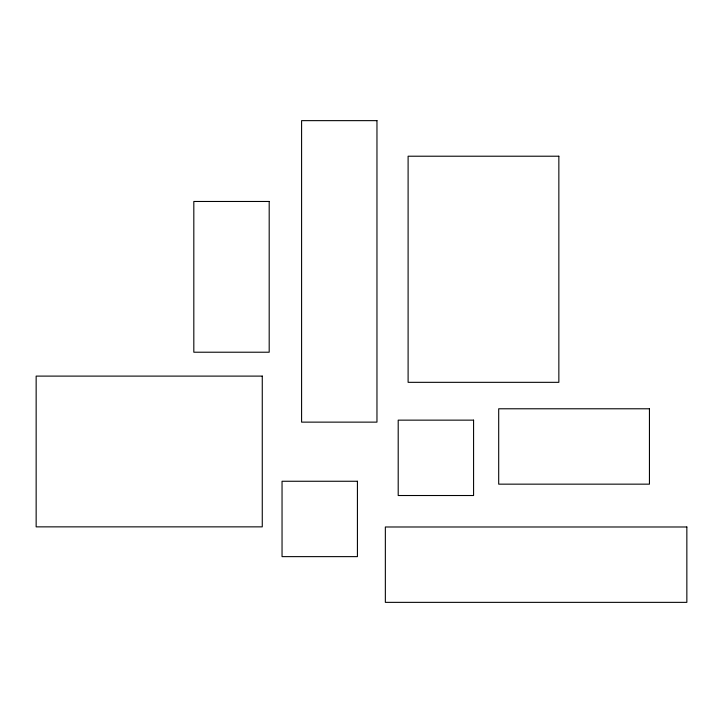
<?xml version="1.0" encoding="UTF-8"?>
<svg xmlns="http://www.w3.org/2000/svg" width="723" height="723" viewBox="0 0 723 723"><rect width="100%" height="100%" fill="white"/><g stroke="black" fill="none" stroke-linecap="round" stroke-linejoin="round"><path stroke-width="1.08" d="M376.963 120.642L301.59 120.642L301.59 422.133L376.963 422.133L376.963 120.642M558.852 156.213L408.106 156.213L408.106 382.331L558.852 382.331L558.852 156.213M269.191 201.473L193.818 201.473L193.818 352.218L269.191 352.218L269.191 201.473M262.268 376.105L36.15 376.105L36.15 526.859L262.268 526.859L262.268 376.105M649.444 408.784L498.698 408.784L498.698 484.157L649.444 484.157L649.444 408.784M473.574 420.144L398.201 420.144L398.201 495.517L473.574 495.517L473.574 420.144M357.424 481.256L282.042 481.256L282.042 556.629L357.424 556.629L357.424 481.256M686.85 526.986L385.35 526.986L385.35 602.358L686.85 602.358L686.85 526.986"/></g></svg>
